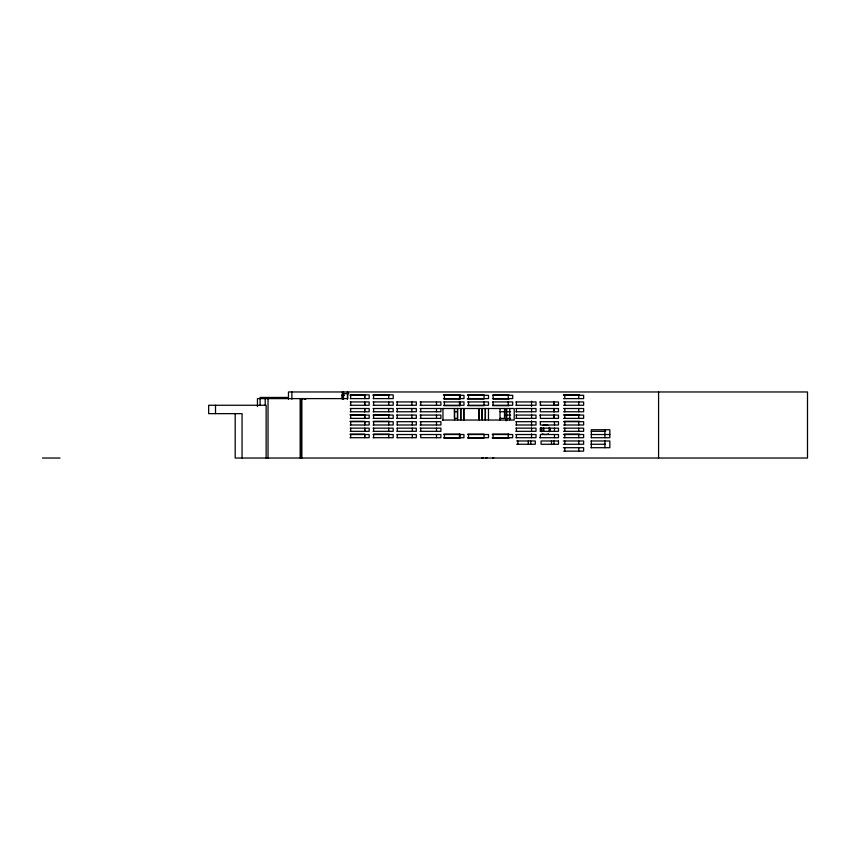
<?xml version="1.0" encoding="UTF-8"?>
<svg xmlns="http://www.w3.org/2000/svg" width="850" height="850" viewBox="0 0 850 850"><rect width="100%" height="100%" fill="white"/><g stroke="black" fill="none" stroke-linecap="round" stroke-linejoin="round"><path stroke-width="1.27" d="M492.809 458.033L493.744 457.714M343.506 393.646L348.723 393.646M350.189 394.868L369.176 394.868L369.176 398.608L350.211 398.608M373.065 394.868L393.199 394.868L393.199 398.608L373.086 398.608M443.509 394.868L460.264 394.868L460.264 399.022L443.891 399.022M467.468 394.868L484.043 394.868L484.043 399.022L467.394 399.022M493.191 394.868L508.98 394.868M563.412 394.868L579.615 394.868M341.796 395.293L344.441 395.293M443.509 395.293L463.983 395.293L463.983 398.608L443.891 398.608M467.468 395.293L488.516 395.293L488.516 398.608L467.394 398.608M492.533 395.293L512.699 395.293L512.699 398.608L492.533 398.608M563.571 395.293L583.631 395.293L583.631 398.608L563.571 398.608M350.189 395.335L364.724 395.335L364.724 398.608L364.714 394.868M373.065 395.335L388.758 395.335M288.373 397.449L260.1 397.449L260.1 405.259M493.191 399.022L508.98 399.022M350.189 401.933L369.176 401.933L369.176 405.259L350.211 405.259M373.065 401.933L393.199 401.933L393.199 405.259L373.086 405.259M396.621 401.933L416.309 401.933L416.309 405.259L396.621 405.259M420.07 401.933L440.906 401.933L440.906 405.259L420.07 405.259M443.509 401.933L463.983 401.933L463.983 405.259L443.891 405.259M467.468 401.933L488.516 401.933L488.516 405.259L467.808 405.259M492.533 401.933L512.699 401.933L512.699 405.259L492.533 405.259M515.886 401.933L536.01 401.933L536.01 405.259L515.886 405.259M539.803 401.933L558.482 401.933L558.482 405.269L553.998 405.269L553.998 401.933M563.571 401.933L583.631 401.933L583.631 405.259L563.571 405.259M540.366 401.933L540.366 405.259L558.482 405.269M540.366 405.259L541.089 405.259M443.891 405.663L460.264 405.663L460.264 401.519M467.808 405.663L484.043 405.663L484.043 401.519M492.533 405.663L508.98 405.663M350.189 408.51L369.176 408.51L369.176 411.772L350.211 411.772M373.065 408.51L393.199 408.51L393.199 411.772L373.086 411.772M396.621 408.51L416.309 408.51L416.309 411.772L396.621 411.772M420.07 408.51L440.906 408.51L440.906 411.772L420.07 411.772M441.819 408.51L514.207 408.51L514.207 420.038L442.351 420.038M515.759 408.51L536.01 408.521L536.01 411.772L515.886 411.772M563.571 408.51L583.631 408.51L583.631 411.772L563.571 411.772M454.399 411.772L457.438 411.772M500.034 411.772L504.517 411.772M506.154 411.772L510.606 411.772M350.189 414.662L364.714 414.662L364.714 418.381L364.724 415.076M373.628 414.662L389.289 414.662M564.198 414.662L579.615 414.662M350.189 415.076L369.176 415.076L369.176 418.381L350.211 418.381M373.065 415.076L393.199 415.076L393.199 418.381L373.086 418.381M396.621 415.076L416.309 415.076L416.309 418.381L396.621 418.381M420.07 415.076L440.906 415.076L440.906 418.381L420.07 418.381M506.154 415.076L510.606 415.076M515.886 415.076L536.01 415.076L536.01 418.381L515.886 418.381M539.803 415.076L558.482 415.076L558.482 418.391L540.366 418.381L540.366 415.076M563.571 415.076L583.631 415.076L583.631 418.381L563.571 418.381M500.034 418.381L504.517 418.381L504.517 408.51M506.154 418.381L510.606 418.381M350.189 421.281L364.714 421.281L364.714 425L364.724 421.696M373.628 421.281L389.289 421.281M564.198 421.281L579.615 421.281M350.189 421.696L369.176 421.696L369.176 425L350.211 425M373.065 421.696L393.199 421.696L393.199 425L373.086 425M397.067 421.696L416.309 421.696L416.309 425L397.046 425M420.07 421.696L440.906 421.696L440.906 425L420.07 425M515.886 421.696L536.01 421.696L536.01 425L515.886 425M540.249 421.696L558.482 421.696L558.482 425L540.366 425L540.366 421.696M563.571 421.696L583.631 421.696L583.631 425L563.571 425M350.189 428.156L369.176 428.156L369.176 431.322L350.211 431.322M373.065 428.156L393.199 428.156L393.199 431.322L373.086 431.322M397.046 428.156L416.309 428.156L416.309 431.322L397.046 431.322M420.07 428.156L440.906 428.156L440.906 431.322L420.07 431.322M515.886 428.156L536.01 428.156L536.01 431.322L515.886 431.322M540.303 428.156L558.482 428.156L558.482 431.322L540.303 431.322M563.571 428.156L583.631 428.156L583.631 431.322L563.571 431.322M591.196 431.322L605.668 431.322M350.189 434.116L364.714 434.116L364.714 437.707L364.724 434.52M373.628 434.116L389.289 434.116M443.881 434.116L460.073 434.116L460.073 438.122L443.881 438.122M467.808 434.116L484.043 434.116L484.043 438.122L467.808 438.122M492.373 434.116L508.969 434.116M564.198 434.116L579.615 434.116M350.189 434.52L369.176 434.52L369.176 437.707L350.051 437.707M373.065 434.52L393.199 434.52L393.199 437.707L373.086 437.707M397.046 434.52L416.309 434.52L416.309 437.707L397.067 437.707M420.07 434.52L440.906 434.52L440.906 437.707L420.739 437.707L420.739 434.52M443.881 434.52L463.941 434.52L463.941 437.707L443.881 437.707M467.808 434.52L488.516 434.52L488.516 437.707L467.808 437.707M492.373 434.52L512.699 434.52L512.699 437.707L492.373 437.707M515.886 434.52L536.01 434.52L536.01 437.707L515.929 437.707M563.571 434.52L583.631 434.52L583.631 437.707L563.571 437.707M591.196 434.52L609.832 434.52M539.58 437.707L558.482 437.718L558.482 434.52L540.366 434.52L540.366 437.707M591.196 437.707L609.832 437.707L609.832 429.739L591.334 429.739L591.334 437.707M492.373 438.122L508.969 438.122M516.683 440.98L535.288 440.98L535.288 444.252L516.683 444.252M563.327 440.98L583.631 440.98L583.631 444.252L563.327 444.252M590.952 440.98L609.832 440.98L609.832 447.706L590.952 447.706M590.952 444.252L605.423 444.252M563.327 447.706L583.631 447.706L583.631 451.148L563.699 451.148M483.108 457.874L481.908 458.033M42.5 458.033L59.989 458.033M658.58 391.967L658.58 458.033M604.913 429.739L604.913 437.707M604.913 440.98L604.913 447.706M591.334 440.98L591.334 447.706M578.765 395.293L578.765 398.608M578.765 401.933L578.765 405.259M578.765 408.51L578.765 411.772M578.765 415.076L578.765 418.381M578.765 421.696L578.765 425M578.765 428.156L578.765 431.322M578.765 434.52L578.765 437.707M578.765 440.98L578.765 444.252M578.765 447.706L578.765 451.148M564.804 395.293L564.804 398.608M564.804 401.933L564.804 405.259M564.804 408.51L564.804 411.772M564.804 415.076L564.804 418.381M564.804 421.696L564.804 425M564.804 428.156L564.804 431.322M564.804 434.52L564.804 437.707M564.804 440.98L564.804 444.252M564.804 447.706L564.804 451.148M554.476 421.696L554.476 425M554.476 428.156L554.476 431.322M554.476 434.52L554.476 437.718M554.051 401.933L554.051 405.269M554.051 408.521L554.051 411.772M554.051 415.076L554.051 418.391M553.998 408.521L553.998 411.772M553.998 415.076L553.998 418.391M553.966 440.98L553.966 444.263M551.491 440.98L551.491 444.252M549.429 427.848L549.429 431.651M549.366 427.369L549.366 431.322M543.819 428.156L543.819 431.322M543.256 428.156L543.256 431.322M541.503 427.848L541.503 431.651M541.439 428.559L541.439 430.929M540.94 428.156L540.94 431.322M540.366 428.156L540.366 431.322M531.548 401.221L531.548 406.428M531.59 408.521L531.59 411.772M531.548 414.248L531.59 418.381M531.548 420.771L531.548 425.978M531.59 428.156L531.59 431.322M531.548 433.797L531.59 437.707M530.772 440.98L530.772 444.252M528.307 440.98L528.307 444.252M517.862 440.98L517.862 444.252M516.407 401.933L516.407 405.259M516.407 408.51L516.407 411.772M516.407 415.076L516.407 418.381M516.407 421.696L516.407 425M516.407 428.156L516.407 431.322M516.407 434.52L516.407 437.707M509.724 408.51L509.724 419.921M508.226 395.293L508.226 398.608M508.226 401.519L508.226 405.663M508.215 434.116L508.215 438.122M506.696 408.51L506.685 420.591M505.973 409.041L505.994 420.771M500.034 408.51L500.034 420.038M493.085 395.293L493.085 398.608M493.085 401.933L493.085 405.259M493.085 434.52L493.085 437.707M488.474 408.51L488.474 419.921M487.124 457.714L485.924 458.033M485.435 408.51L485.435 419.921M485.223 408.51L485.223 419.921M482.194 408.51L482.194 419.921M481.993 408.51L481.993 418.381M479.156 408.51L479.156 419.921M478.943 408.51L478.943 418.381M468.541 395.293L468.541 398.608M468.541 401.933L468.541 405.259M468.541 434.52L468.541 437.707M463.919 408.51L463.919 419.921M463.717 408.51L463.717 419.921M460.881 408.51L460.881 419.921M460.679 408.51L460.679 419.921M459.51 394.868L459.51 399.022M459.51 401.519L459.51 405.663M459.467 434.116L459.467 438.122M457.64 408.51L457.64 419.921M457.438 408.51L457.438 418.381L454.399 418.381L454.399 408.51M454.601 408.51L454.601 419.921M444.454 395.293L444.454 398.608M444.454 401.933L444.454 405.259M444.454 434.52L444.454 437.707M442.956 408.51L442.956 420.038M436.486 401.933L436.486 405.259M436.486 408.51L436.486 411.772M436.486 415.076L436.486 418.381M436.486 421.696L436.486 425M436.486 428.156L436.486 431.322M436.486 434.52L436.486 437.707M420.739 401.933L420.739 405.259M420.739 408.51L420.739 411.772M420.739 415.076L420.739 418.381M420.739 421.696L420.739 425M420.739 428.156L420.739 431.322M412.314 421.696L412.314 425M412.314 428.156L412.314 431.322M412.314 434.52L412.314 437.707M411.846 401.933L411.889 405.259M411.889 408.51L411.846 411.772M411.889 415.076L411.846 418.381M397.248 401.933L397.248 405.259M397.248 408.51L397.248 411.772M397.248 415.076L397.248 418.381M397.248 421.696L397.248 425M397.248 428.156L397.248 431.322M397.248 434.52L397.248 437.707M388.737 394.868L388.758 398.608M388.758 401.933L388.737 405.259M388.758 408.51L388.737 411.772M388.758 415.076L388.737 418.381M388.737 421.696L388.758 425M388.758 428.156L388.737 431.322M388.758 434.52L388.737 437.707M373.607 394.868L373.607 398.608M373.607 401.933L373.607 405.259M373.607 408.51L373.607 411.772M373.607 415.076L373.607 418.381M373.607 421.696L373.607 425M373.607 428.156L373.607 431.322M373.607 434.52L373.607 437.707M350.689 394.868L350.689 398.608M350.689 401.933L350.689 405.259M350.689 408.51L350.689 411.772M350.689 415.076L350.689 418.381M350.689 421.696L350.689 425M350.689 428.156L350.689 431.322M350.689 434.52L350.689 437.707M347.735 391.967L347.735 398.608L257.454 398.608L257.454 406.534M347.427 391.967L347.427 399.192M343.506 391.967L343.506 399.192M343.198 391.967L343.198 398.608M342.38 391.967L342.38 399.213M342.168 394.708L342.168 398.597M305.777 398.608L305.777 399.192M304.831 398.608L304.831 399.192M304.066 398.608L304.066 399.192M301.867 458.033L301.867 398.608L301.846 399.192M300.624 398.608L300.624 458.033M300.178 398.608L300.178 458.033M291.879 391.967L291.879 399.213M288.479 399.213L288.479 391.967L807.5 391.967L807.5 458.033L235.195 458.033L235.195 413.642M268.037 398.608L268.037 458.033M266.135 458.033L266.135 405.259L208.654 405.259L208.654 413.642L242.059 413.642L242.059 458.033M265.2 398.608L265.2 405.259M215.518 405.259L215.518 413.642M548.558 433.787A7.257 7.236 -90 0 1 542.247 433.787M543.001 425.404A7.31 7.289 -90 0 1 547.804 425.404M558.482 408.521L540.366 408.521L540.366 411.772L558.482 411.772L558.482 408.521M558.482 440.98L541.089 440.98L541.089 444.263L558.482 444.263L558.482 440.98M549.992 431.322L549.992 428.156L549.95 431.322M364.724 405.259L364.724 401.933L364.714 405.259M364.724 411.772L364.724 408.51L364.714 411.772M364.724 431.322L364.724 428.156L364.714 431.322"/></g></svg>
